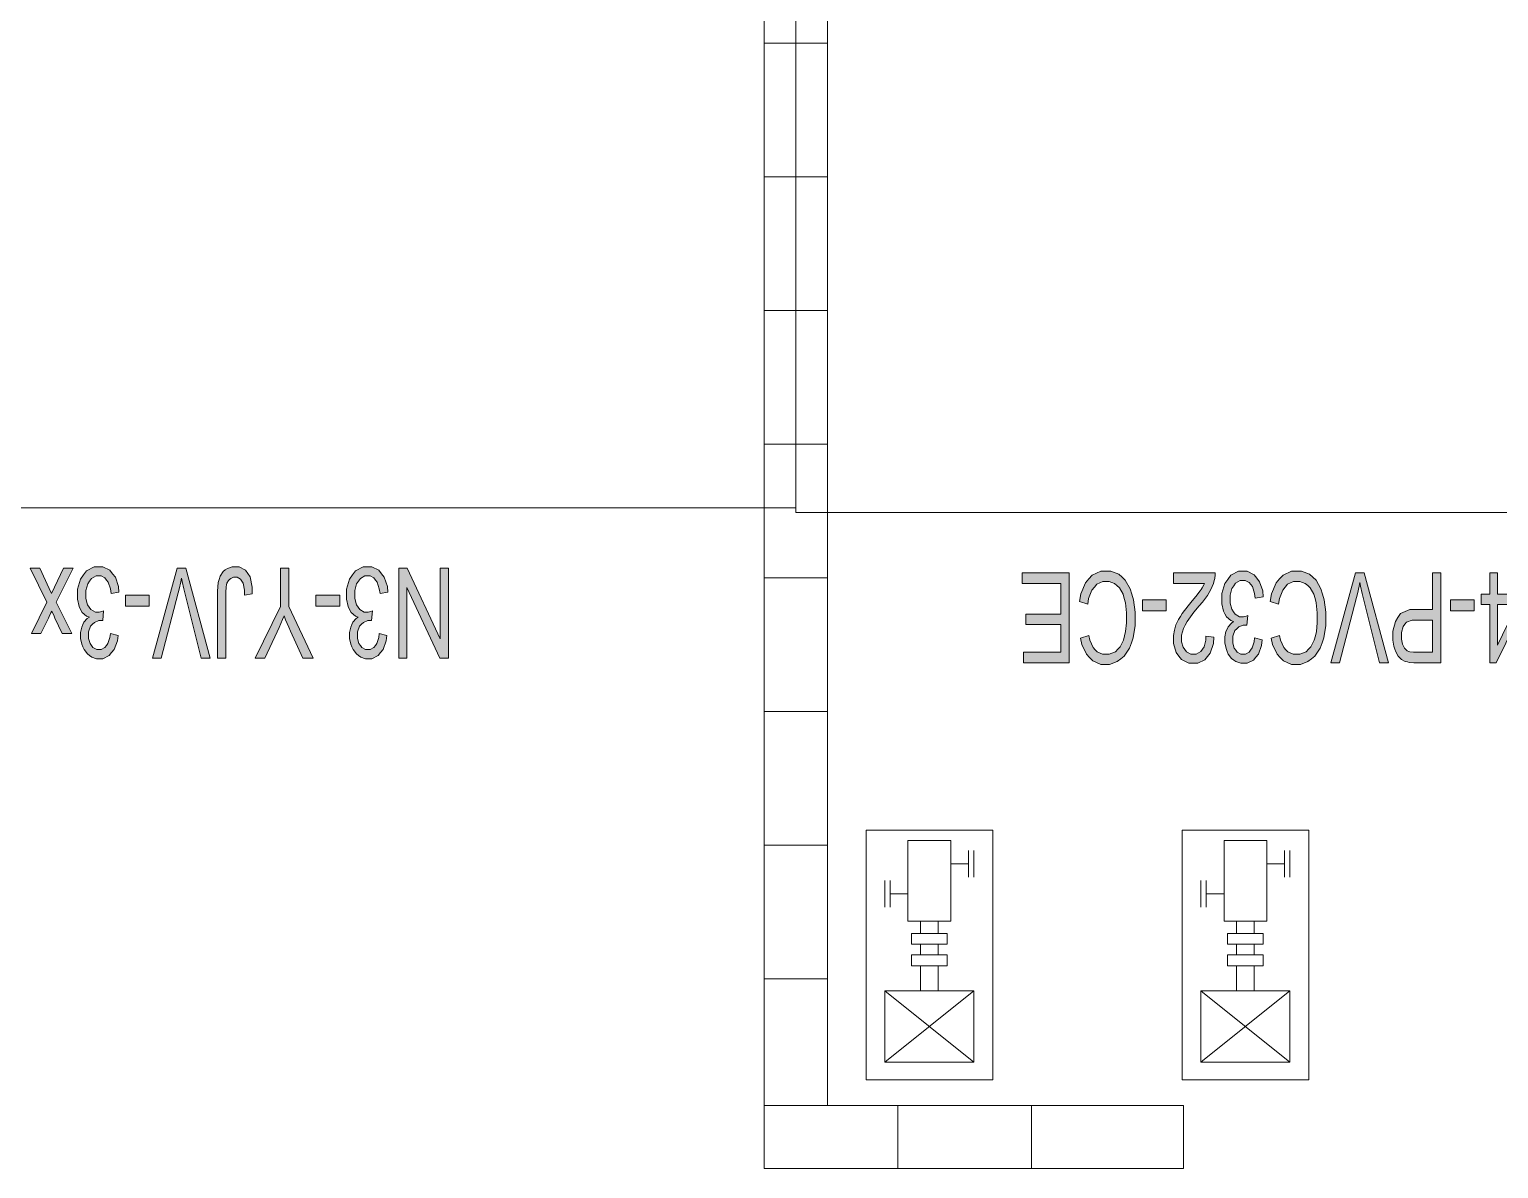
# Model space of a CAD drawing. Header units: millimetres. Extents: x 805 to 6044844, y 120 to 7887884.
# Drawn here: x 5970456 to 5979754, y 7829026 to 7836235 of the extents above; entities that cross this region are included whole.
import ezdxf

# ---------------------------------------------------------------- set-up
doc = ezdxf.new("R2010")
doc.units = ezdxf.units.MM

msp = doc.modelspace()

# ---------------------------------------------------------------- hatches: boundary and pattern name
h = msp.add_hatch(color=0)
h.dxf.hatch_style = 2
h.paths.add_polyline_path([(5970732.2, 7832824.8), (5970626.5, 7832611.2), (5970724.2, 7832411.6), (5970663.6, 7832411.6), (5970617.9, 7832508.7), (5970612, 7832522.7), (5970601.8, 7832545.2), (5970598.6, 7832554.3), (5970592.2, 7832542), (5970581.4, 7832520), (5970576.6, 7832509.8), (5970528.3, 7832411.6), (5970469.3, 7832411.6), (5970567, 7832609.6), (5970461.8, 7832824.8), (5970521.9, 7832824.8), (5970581.4, 7832697.1), (5970595.4, 7832665.4), (5970672.7, 7832824.8)])
h = msp.add_hatch(color=0)
h.dxf.hatch_style = 2
h.paths.add_polyline_path([(5971022.1, 7832674), (5970973.2, 7832664.9), (5970968.9, 7832694.4), (5970954.4, 7832737.4), (5970944.2, 7832750.2), (5970934.6, 7832763.6), (5970909.9, 7832776.5), (5970894.9, 7832776.5), (5970877.7, 7832776.5), (5970848.7, 7832759.4), (5970836.9, 7832742.2), (5970825.1, 7832725.5), (5970812.8, 7832683.1), (5970812.8, 7832657.9), (5970812.8, 7832633.8), (5970824, 7832594.1), (5970834.8, 7832578.5), (5970846, 7832562.9), (5970873.9, 7832546.8), (5970891.1, 7832546.8), (5970898.1, 7832546.8), (5970915.3, 7832551.1), (5970925.5, 7832554.9), (5970920.1, 7832493.2), (5970917.4, 7832493.7), (5970913.6, 7832494.2), (5970912, 7832494.2), (5970896.5, 7832494.2), (5970868.6, 7832482.4), (5970855.7, 7832470.6), (5970843.3, 7832459.4), (5970831, 7832423.4), (5970831, 7832399.2), (5970831, 7832379.9), (5970840.1, 7832348.3), (5970849.2, 7832335.4), (5970858.4, 7832323), (5970882, 7832310.2), (5970895.9, 7832310.2), (5970910.4, 7832310.2), (5970934, 7832323), (5970943.7, 7832335.9), (5970953.4, 7832348.8), (5970965.7, 7832387.4), (5970968.4, 7832412.7), (5971017.2, 7832400.3), (5971012.9, 7832365.4), (5970992.5, 7832310.7), (5970976.4, 7832291.4), (5970960.3, 7832272), (5970921.2, 7832252.7), (5970897.5, 7832252.7), (5970880.9, 7832252.7), (5970850.9, 7832262.9), (5970837.4, 7832272.6), (5970823.5, 7832282.8), (5970802.6, 7832310.2), (5970795, 7832327.3), (5970788.1, 7832344.5), (5970780.5, 7832381), (5970780.5, 7832400.9), (5970780.5, 7832419.1), (5970787.5, 7832452.4), (5970794.5, 7832467.9), (5970801.5, 7832483), (5970821.9, 7832507.1), (5970835.8, 7832515.7), (5970818.1, 7832521.6), (5970790.7, 7832545.8), (5970780.5, 7832564.5), (5970770.9, 7832582.8), (5970761.2, 7832628.4), (5970761.2, 7832656.3), (5970761.2, 7832693.3), (5970780, 7832756.7), (5970799.3, 7832783), (5970818.1, 7832808.7), (5970866.4, 7832834.5), (5970895.4, 7832834.5), (5970921.7, 7832834.5), (5970965.2, 7832812.5), (5970982.3, 7832789.9), (5971000.1, 7832767.4), (5971019.4, 7832709.4)])
h = msp.add_hatch(color=0)
h.dxf.hatch_style = 2
h.paths.add_polyline_path([(5971446, 7832824.8), (5971600.6, 7832254.9), (5971543.2, 7832254.9), (5971439.6, 7832669.2), (5971433.2, 7832693.9), (5971422.4, 7832740.6), (5971418.7, 7832762.6), (5971413.8, 7832739.5), (5971403.1, 7832692.8), (5971397.2, 7832669.2), (5971289.3, 7832254.9), (5971235.7, 7832254.9), (5971391.3, 7832824.8)])
h = msp.add_hatch(color=0)
h.dxf.hatch_style = 2
h.paths.add_polyline_path([(5971865.2, 7832663.8), (5971817.4, 7832654.7), (5971816.9, 7832686.9), (5971808.3, 7832731.4), (5971800.2, 7832743.3), (5971792.7, 7832755.6), (5971771.8, 7832767.4), (5971757.8, 7832767.4), (5971748.2, 7832767.4), (5971731, 7832761), (5971723.5, 7832754.5), (5971716.5, 7832748.1), (5971706.3, 7832730.4), (5971703.6, 7832719.1), (5971701, 7832707.8), (5971698.3, 7832672.4), (5971698.3, 7832647.7), (5971698.3, 7832254.9), (5971645.7, 7832254.9), (5971645.7, 7832643.4), (5971645.7, 7832679.4), (5971651.6, 7832734.7), (5971658, 7832754), (5971663.9, 7832773.8), (5971683.2, 7832803.9), (5971696.1, 7832814.1), (5971709.5, 7832824.3), (5971740.1, 7832834.5), (5971757.8, 7832834.5), (5971784.1, 7832834.5), (5971824.4, 7832813), (5971838.3, 7832791.6), (5971852.3, 7832770.1), (5971865.7, 7832706.2)])
h = msp.add_hatch(color=0)
h.dxf.hatch_style = 2
h.paths.add_polyline_path([(5972097, 7832824.8), (5972097, 7832583.3), (5972251.1, 7832254.9), (5972186.7, 7832254.9), (5972108.3, 7832427.2), (5972097, 7832451.3), (5972076.6, 7832499.1), (5972067.5, 7832523.2), (5972058.4, 7832501.2), (5972036.9, 7832450.8), (5972024, 7832422.9), (5971946.8, 7832254.9), (5971885.6, 7832254.9), (5972044.4, 7832583.3), (5972044.4, 7832824.8)])
h = msp.add_hatch(color=0)
h.dxf.hatch_style = 2
h.paths.add_polyline_path([(5972723.9, 7832674), (5972675, 7832664.9), (5972670.7, 7832694.4), (5972656.2, 7832737.4), (5972646.6, 7832750.2), (5972636.4, 7832763.6), (5972611.7, 7832776.5), (5972597.2, 7832776.5), (5972579.5, 7832776.5), (5972550.5, 7832759.4), (5972538.7, 7832742.2), (5972526.9, 7832725.5), (5972515.1, 7832683.1), (5972515.1, 7832657.9), (5972515.1, 7832633.8), (5972525.8, 7832594.1), (5972537.1, 7832578.5), (5972547.8, 7832562.9), (5972575.7, 7832546.8), (5972592.9, 7832546.8), (5972599.9, 7832546.8), (5972617.1, 7832551.1), (5972627.3, 7832554.9), (5972621.9, 7832493.2), (5972619.8, 7832493.7), (5972615.5, 7832494.2), (5972598.3, 7832494.2), (5972570.4, 7832482.4), (5972558, 7832470.6), (5972545.7, 7832459.4), (5972532.8, 7832423.4), (5972532.8, 7832399.2), (5972532.8, 7832379.9), (5972541.9, 7832348.3), (5972551.1, 7832335.4), (5972560.2, 7832323), (5972583.8, 7832310.2), (5972598.3, 7832310.2), (5972612.2, 7832310.2), (5972636.4, 7832323), (5972645.5, 7832335.9), (5972655.2, 7832348.8), (5972667.5, 7832387.4), (5972670.2, 7832412.7), (5972719, 7832400.3), (5972714.7, 7832365.4), (5972694.4, 7832310.7), (5972678.3, 7832291.4), (5972662.7, 7832272), (5972623, 7832252.7), (5972599.4, 7832252.7), (5972583.3, 7832252.7), (5972553.2, 7832262.9), (5972539.3, 7832272.6), (5972525.3, 7832282.8), (5972504.4, 7832310.2), (5972497.4, 7832327.3), (5972489.9, 7832344.5), (5972482.9, 7832381), (5972482.9, 7832400.9), (5972482.9, 7832419.1), (5972489.9, 7832452.4), (5972496.3, 7832467.9), (5972503.3, 7832483), (5972524.2, 7832507.1), (5972537.6, 7832515.7), (5972519.9, 7832521.6), (5972492.6, 7832545.8), (5972482.9, 7832564.5), (5972472.7, 7832582.8), (5972463, 7832628.4), (5972463, 7832656.3), (5972463, 7832693.3), (5972482.4, 7832756.7), (5972501.1, 7832783), (5972520.5, 7832808.7), (5972568.2, 7832834.5), (5972597.2, 7832834.5), (5972623.5, 7832834.5), (5972667, 7832812.5), (5972684.7, 7832789.9), (5972701.9, 7832767.4), (5972721.7, 7832709.4)])
h = msp.add_hatch(color=0)
h.dxf.hatch_style = 2
h.paths.add_polyline_path([(5973107.6, 7832824.8), (5973107.6, 7832254.9), (5973053.4, 7832254.9), (5972844.1, 7832702.5), (5972844.1, 7832254.9), (5972793.6, 7832254.9), (5972793.6, 7832824.8), (5972847.8, 7832824.8), (5973056.6, 7832377.8), (5973056.6, 7832824.8)])
h = msp.add_hatch(color=0)
h.dxf.hatch_style = 2
h.paths.add_polyline_path([(5977035.6, 7832796.4), (5977035.6, 7832226.4), (5976747.4, 7832226.4), (5976747.4, 7832293.5), (5976983, 7832293.5), (5976983, 7832467.9), (5976761.9, 7832467.9), (5976761.9, 7832535), (5976983, 7832535), (5976983, 7832729.3), (5976738.2, 7832729.3), (5976738.2, 7832796.4)])
h = msp.add_hatch(color=0)
h.dxf.hatch_style = 2
h.paths.add_polyline_path([(5977154.2, 7832596.7), (5977101.6, 7832615.5), (5977110.2, 7832662.2), (5977139.7, 7832733.1), (5977161.1, 7832757.2), (5977182.6, 7832781.4), (5977235.7, 7832806), (5977266.9, 7832806), (5977299.1, 7832806), (5977351.1, 7832787.3), (5977371.5, 7832768.5), (5977391.4, 7832749.7), (5977422.5, 7832695.5), (5977432.7, 7832660.1), (5977443.4, 7832624.1), (5977454.2, 7832547.9), (5977454.2, 7832507.1), (5977454.2, 7832462.6), (5977441.8, 7832384.8), (5977430, 7832352), (5977418.2, 7832318.7), (5977384.4, 7832268.3), (5977362.4, 7832251.1), (5977340.4, 7832233.9), (5977292.1, 7832216.8), (5977265.8, 7832216.8), (5977235.7, 7832216.8), (5977185.8, 7832238.2), (5977165.4, 7832260.2), (5977145, 7832281.7), (5977116.6, 7832342.9), (5977108.5, 7832382.6), (5977160.1, 7832400.3), (5977167, 7832369.2), (5977187.4, 7832323.6), (5977200.3, 7832309.6), (5977213.7, 7832295.1), (5977247, 7832281.2), (5977266.9, 7832281.2), (5977289.9, 7832281.2), (5977328.6, 7832296.7), (5977343.6, 7832312.8), (5977359.2, 7832328.4), (5977380.6, 7832370.8), (5977387.1, 7832397.1), (5977393.5, 7832423.9), (5977399.4, 7832478.7), (5977399.4, 7832506.6), (5977399.4, 7832543.1), (5977392.4, 7832606.4), (5977384.9, 7832633.8), (5977377.4, 7832660.6), (5977354.3, 7832701.4), (5977338.8, 7832714.8), (5977323.2, 7832728.2), (5977289.4, 7832741.6), (5977271.2, 7832741.6), (5977248.6, 7832741.6), (5977211.1, 7832723.4), (5977196, 7832705.2), (5977180.5, 7832686.9), (5977159.5, 7832632.7)])
h = msp.add_hatch(color=0)
h.dxf.hatch_style = 2
h.paths.add_polyline_path([(5977696.7, 7832729.3), (5977696.7, 7832796.4), (5977960.3, 7832796.4), (5977960.3, 7832783.5), (5977957.6, 7832759.4), (5977954.4, 7832747.5), (5977949.5, 7832728.2), (5977933.4, 7832690.7), (5977922.2, 7832671.9), (5977911.4, 7832653.1), (5977879.2, 7832610.2), (5977858.3, 7832586), (5977826.1, 7832547.4), (5977782.1, 7832487.3), (5977770.8, 7832464.7), (5977759, 7832442.7), (5977747.7, 7832400.9), (5977747.7, 7832381), (5977747.7, 7832360.1), (5977757.9, 7832325.2), (5977768.1, 7832310.7), (5977778.9, 7832296.2), (5977805.7, 7832282.2), (5977822.9, 7832282.2), (5977840.6, 7832282.2), (5977868.5, 7832297.3), (5977879.2, 7832312.3), (5977890, 7832327.3), (5977900.7, 7832369.2), (5977900.7, 7832396), (5977951.1, 7832389), (5977948.5, 7832348.8), (5977929.1, 7832287.1), (5977912, 7832266.1), (5977895.3, 7832245.2), (5977850.2, 7832224.3), (5977821.8, 7832224.3), (5977792.8, 7832224.3), (5977747.7, 7832246.8), (5977730.6, 7832269.4), (5977713.9, 7832292.4), (5977697.3, 7832348.8), (5977697.3, 7832382.1), (5977697.3, 7832399.2), (5977702.1, 7832433.1), (5977706.9, 7832449.7), (5977711.8, 7832466.3), (5977728.4, 7832500.7), (5977739.7, 7832519.5), (5977751, 7832537.7), (5977788.5, 7832587.6), (5977814.8, 7832619.3), (5977836.8, 7832646.1), (5977865.3, 7832681.5), (5977871.7, 7832691.2), (5977877.6, 7832700.3), (5977888.3, 7832719.6), (5977892.1, 7832729.3)])
h = msp.add_hatch(color=0)
h.dxf.hatch_style = 2
h.paths.add_polyline_path([(5978262.9, 7832645), (5978214.1, 7832635.9), (5978209.8, 7832666), (5978195.3, 7832708.4), (5978185.7, 7832721.8), (5978175.5, 7832734.7), (5978150.8, 7832748.1), (5978135.8, 7832748.1), (5978118.6, 7832748.1), (5978089.6, 7832730.9), (5978077.8, 7832713.7), (5978066, 7832696.6), (5978054.2, 7832654.2), (5978054.2, 7832628.9), (5978054.2, 7832604.8), (5978064.9, 7832565.1), (5978076.2, 7832549.5), (5978086.9, 7832533.9), (5978114.8, 7832518.4), (5978132, 7832518.4), (5978139, 7832518.4), (5978156.1, 7832522.1), (5978166.3, 7832525.9), (5978161, 7832464.7), (5978158.3, 7832464.7), (5978154.5, 7832465.3), (5978152.9, 7832465.3), (5978137.4, 7832465.3), (5978109.5, 7832454), (5978097.1, 7832442.2), (5978084.2, 7832430.4), (5978071.9, 7832394.4), (5978071.9, 7832370.3), (5978071.9, 7832351.5), (5978081, 7832319.3), (5978090.1, 7832306.9), (5978099.3, 7832294.1), (5978122.9, 7832281.7), (5978137.4, 7832281.7), (5978151.3, 7832281.7), (5978174.9, 7832294.6), (5978184.6, 7832307.5), (5978194.2, 7832320.4), (5978206.6, 7832358.5), (5978209.3, 7832384.2), (5978258.1, 7832371.9), (5978253.8, 7832336.5), (5978233.4, 7832282.2), (5978217.3, 7832262.9), (5978201.8, 7832243.6), (5978162, 7832224.3), (5978138.4, 7832224.3), (5978121.8, 7832224.3), (5978091.7, 7832233.9), (5978078.3, 7832244.1), (5978064.4, 7832253.8), (5978043.4, 7832281.2), (5978036.5, 7832298.3), (5978029, 7832316.1), (5978021.4, 7832352.6), (5978021.4, 7832371.9), (5978021.4, 7832390.1), (5978028.4, 7832423.9), (5978035.4, 7832439), (5978042.4, 7832454), (5978062.8, 7832478.1), (5978076.7, 7832487.3), (5978059, 7832493.2), (5978031.6, 7832517.3), (5978021.4, 7832535.6), (5978011.8, 7832553.8), (5978002.1, 7832600), (5978002.1, 7832627.3), (5978002.1, 7832664.9), (5978020.9, 7832728.2), (5978040.2, 7832754), (5978059, 7832780.3), (5978107.3, 7832806), (5978136.3, 7832806), (5978162.6, 7832806), (5978206.1, 7832783.5), (5978223.2, 7832761.5), (5978240.9, 7832739), (5978260.8, 7832681)])
h = msp.add_hatch(color=0)
h.dxf.hatch_style = 2
h.paths.add_polyline_path([(5978361.2, 7832596.7), (5978308.6, 7832615.5), (5978316.6, 7832662.2), (5978346.7, 7832733.1), (5978368.1, 7832757.2), (5978389.6, 7832781.4), (5978442.2, 7832806), (5978473.3, 7832806), (5978505.5, 7832806), (5978558.1, 7832787.3), (5978578.5, 7832768.5), (5978598.4, 7832749.7), (5978629, 7832695.5), (5978639.7, 7832660.1), (5978650.4, 7832624.1), (5978660.6, 7832547.9), (5978660.6, 7832507.1), (5978660.6, 7832462.6), (5978648.8, 7832384.8), (5978637, 7832352), (5978625.2, 7832318.7), (5978591.4, 7832268.3), (5978569.4, 7832251.1), (5978547.4, 7832233.9), (5978499.1, 7832216.8), (5978472.8, 7832216.8), (5978442.7, 7832216.8), (5978392.3, 7832238.2), (5978371.9, 7832260.2), (5978351.5, 7832281.7), (5978323.1, 7832342.9), (5978315.5, 7832382.6), (5978367.1, 7832400.3), (5978374, 7832369.2), (5978394.4, 7832323.6), (5978407.3, 7832309.6), (5978420.7, 7832295.1), (5978454, 7832281.2), (5978473.9, 7832281.2), (5978496.9, 7832281.2), (5978535, 7832296.7), (5978550.6, 7832312.8), (5978566.2, 7832328.4), (5978587.6, 7832370.8), (5978594.1, 7832397.1), (5978600.5, 7832423.9), (5978606.4, 7832478.7), (5978606.4, 7832506.6), (5978606.4, 7832543.1), (5978598.9, 7832606.4), (5978591.9, 7832633.8), (5978584.4, 7832660.6), (5978561.3, 7832701.4), (5978545.8, 7832714.8), (5978530.2, 7832728.2), (5978495.9, 7832741.6), (5978477.6, 7832741.6), (5978455.6, 7832741.6), (5978418, 7832723.4), (5978403, 7832705.2), (5978387.5, 7832686.9), (5978366.5, 7832632.7)])
h = msp.add_hatch(color=0)
h.dxf.hatch_style = 2
h.paths.add_polyline_path([(5978903.2, 7832796.4), (5979057.8, 7832226.4), (5979000.9, 7832226.4), (5978896.8, 7832640.7), (5978890.9, 7832665.4), (5978880.1, 7832712.1), (5978875.8, 7832734.1), (5978871.5, 7832710.5), (5978860.8, 7832663.8), (5978854.4, 7832640.7), (5978747, 7832226.4), (5978692.8, 7832226.4), (5978848.5, 7832796.4)])
h = msp.add_hatch(color=0)
h.paths.add_polyline_path([(5979388.4, 7832796.4), (5979388.4, 7832226.4), (5979238.1, 7832226.4), (5979218.2, 7832226.4), (5979188.2, 7832229.1), (5979177.4, 7832231.8), (5979163, 7832235.6), (5979138.3, 7832248.4), (5979128.6, 7832258.6), (5979118.4, 7832268.3), (5979102.8, 7832295.7), (5979096.4, 7832313.4), (5979090.5, 7832331.1), (5979084.6, 7832369.7), (5979084.6, 7832391.2), (5979084.6, 7832427.2), (5979100.7, 7832488.9), (5979116.8, 7832514.1), (5979132.9, 7832539.3), (5979191.4, 7832564.5), (5979233.8, 7832564.5), (5979335.8, 7832564.5), (5979335.8, 7832796.4)])
h.paths.add_polyline_path([(5979335.8, 7832496.9), (5979232.7, 7832496.9), (5979207.5, 7832496.9), (5979171, 7832483.5), (5979160.3, 7832470.1), (5979149.5, 7832456.1), (5979138.8, 7832418), (5979138.8, 7832393.3), (5979138.8, 7832375.6), (5979145.2, 7832345), (5979151.2, 7832332.2), (5979157.6, 7832319.3), (5979174.2, 7832302.6), (5979185, 7832298.9), (5979191.4, 7832296.2), (5979216.1, 7832293.5), (5979233.8, 7832293.5), (5979335.8, 7832293.5)])
h = msp.add_hatch(color=0)
h.paths.add_polyline_path([(5979746.9, 7832796.4), (5979746.9, 7832660.1), (5979919.7, 7832660.1), (5979919.7, 7832596.2), (5979737.7, 7832227), (5979697.5, 7832227), (5979697.5, 7832596.2), (5979643.8, 7832596.2), (5979643.8, 7832660.1), (5979697.5, 7832660.1), (5979697.5, 7832796.4)])
h.paths.add_polyline_path([(5979746.9, 7832596.2), (5979746.9, 7832339.1), (5979871.4, 7832596.2)])
h = msp.add_hatch(color=0)
h.dxf.hatch_style = 2
h.paths.add_polyline_path([(5971213.7, 7832654.2), (5971213.7, 7832583.9), (5971063.4, 7832583.9), (5971063.4, 7832654.2)])
h = msp.add_hatch(color=0)
h.dxf.hatch_style = 2
h.paths.add_polyline_path([(5972420.6, 7832654.2), (5972420.6, 7832583.9), (5972269.8, 7832583.9), (5972269.8, 7832654.2)])
h = msp.add_hatch(color=0)
h.dxf.hatch_style = 2
h.paths.add_polyline_path([(5977650.1, 7832625.2), (5977650.1, 7832555.4), (5977499.2, 7832555.4), (5977499.2, 7832625.2)])
h = msp.add_hatch(color=0)
h.dxf.hatch_style = 2
h.paths.add_polyline_path([(5979599.8, 7832625.2), (5979599.8, 7832555.4), (5979449, 7832555.4), (5979449, 7832625.2)])

# ---------------------------------------------------------------- linework, layer by layer
at = {"color": 0, "lineweight": 0}
for points in [[(5975506.6, 7829425.5), (5975506.6, 7853469.3)], [(5975106.7, 7829025.7), (5975106.7, 7853069.5)], [(5975306.4, 7833178), (5975306.4, 7853019.6)], [(5975106.7, 7836148.5), (5975506.6, 7836148.5)], [(5975106.7, 7835302.7), (5975506.6, 7835302.7)], [(5975106.7, 7834456.9), (5975506.6, 7834456.9)], [(5975106.7, 7833610.5), (5975506.6, 7833610.5)], [(5975306.4, 7833206.9), (5945193.2, 7833206.9)], [(5985499.5, 7833178), (5975306.4, 7833178)], [(5975106.7, 7832764.7), (5975506.6, 7832764.7)], [(5975106.7, 7831918.4), (5975506.6, 7831918.4)], [(5975750.7, 7829587.6), (5975750.7, 7831167.6)], [(5976552.5, 7831167.6), (5975750.7, 7831167.6)], [(5976015.9, 7831101), (5976286.9, 7831101)], [(5976015.9, 7830592.2), (5976015.9, 7831101)], [(5976286.9, 7830592.2), (5976286.9, 7831101)], [(5976552.5, 7829587.6), (5976552.5, 7831167.6)], [(5977750.4, 7829587.6), (5977750.4, 7831167.6)], [(5978552.2, 7831167.6), (5977750.4, 7831167.6)], [(5978016.1, 7831101), (5978287.1, 7831101)], [(5978016.1, 7830592.2), (5978016.1, 7831101)], [(5978287.1, 7830592.2), (5978287.1, 7831101)], [(5978552.2, 7829587.6), (5978552.2, 7831167.6)], [(5975106.7, 7831072.6), (5975506.6, 7831072.6)], [(5976400.1, 7831038.8), (5976400.1, 7830869.2)], [(5976433.9, 7831038.8), (5976433.9, 7830869.2)], [(5978399.8, 7831038.8), (5978399.8, 7830869.2)], [(5978433.6, 7831038.8), (5978433.6, 7830869.2)], [(5976400.1, 7830954), (5976286.9, 7830954)], [(5978399.8, 7830954), (5978287.1, 7830954)], [(5975869.4, 7830848.8), (5975869.4, 7830679.2)], [(5975903.2, 7830848.8), (5975903.2, 7830679.2)], [(5977869, 7830848.8), (5977869, 7830679.2)], [(5977902.8, 7830848.8), (5977902.8, 7830679.2)], [(5975903.2, 7830764), (5976015.9, 7830764)], [(5977902.8, 7830764), (5978016.1, 7830764)], [(5976015.9, 7830592.2), (5976286.9, 7830592.2)], [(5976095.3, 7830513.3), (5976095.3, 7830592.2)], [(5976208, 7830513.3), (5976208, 7830592.2)], [(5978016.1, 7830592.2), (5978287.1, 7830592.2)], [(5978095, 7830513.3), (5978095, 7830592.2)], [(5978207.7, 7830513.3), (5978207.7, 7830592.2)], [(5976038.4, 7830445.2), (5976038.4, 7830513.3)], [(5976038.4, 7830513.3), (5976264.3, 7830513.3)], [(5976038.4, 7830445.2), (5976264.3, 7830445.2)], [(5976095.3, 7830377.6), (5976095.3, 7830445.2)], [(5976208, 7830377.6), (5976208, 7830445.2)], [(5976264.3, 7830445.2), (5976264.3, 7830513.3)], [(5978038.6, 7830445.2), (5978038.6, 7830513.3)], [(5978038.6, 7830513.3), (5978264, 7830513.3)], [(5978038.6, 7830445.2), (5978264, 7830445.2)], [(5978095, 7830377.6), (5978095, 7830445.2)], [(5978207.7, 7830377.6), (5978207.7, 7830445.2)], [(5978264, 7830445.2), (5978264, 7830513.3)], [(5976038.4, 7830377.6), (5976038.4, 7830309.9)], [(5976038.4, 7830377.6), (5976264.3, 7830377.6)], [(5976264.3, 7830377.6), (5976264.3, 7830309.9)], [(5978038.6, 7830377.6), (5978038.6, 7830309.9)], [(5978038.6, 7830377.6), (5978264, 7830377.6)], [(5978264, 7830377.6), (5978264, 7830309.9)], [(5976038.4, 7830309.9), (5976264.3, 7830309.9)], [(5976095.3, 7830151.6), (5976095.3, 7830309.9)], [(5976208, 7830151.6), (5976208, 7830309.9)], [(5978038.6, 7830309.9), (5978264, 7830309.9)], [(5978095, 7830151.6), (5978095, 7830309.9)], [(5978207.7, 7830151.6), (5978207.7, 7830309.9)], [(5975106.7, 7830226.8), (5975506.6, 7830226.8)], [(5975869.4, 7829699.7), (5975869.4, 7830151.6)], [(5975869.4, 7830151.6), (5976433.9, 7830151.6)], [(5975869.4, 7830151.6), (5976433.9, 7829699.7)], [(5976433.9, 7830151.6), (5975869.4, 7829699.7)], [(5976433.9, 7829699.7), (5976433.9, 7830151.6)], [(5977869, 7829699.7), (5977869, 7830151.6)], [(5977869, 7830151.6), (5978433.6, 7830151.6)], [(5977869, 7830151.6), (5978433.6, 7829699.7)], [(5978433.6, 7830151.6), (5977869, 7829699.7)], [(5978433.6, 7829699.7), (5978433.6, 7830151.6)], [(5975869.4, 7829699.7), (5976433.9, 7829699.7)], [(5977869, 7829699.7), (5978433.6, 7829699.7)], [(5976552.5, 7829587.6), (5975750.7, 7829587.6)], [(5978552.2, 7829587.6), (5977750.4, 7829587.6)], [(5975106.7, 7829425.5), (5975506.6, 7829425.5)], [(5977760.6, 7829425.5), (5975506.6, 7829425.5)], [(5975952.5, 7829025.7), (5975952.5, 7829425.5)], [(5976798.3, 7829025.7), (5976798.3, 7829425.5)], [(5977760.6, 7829025.7), (5977760.6, 7829425.5)], [(5977760.6, 7829025.7), (5975106.7, 7829025.7)]]:
    msp.add_lwpolyline(points, dxfattribs=at)
for points in [[(5970732.2, 7832824.8), (5970626.5, 7832611.2), (5970724.2, 7832411.6), (5970663.6, 7832411.6), (5970617.9, 7832508.7), (5970612, 7832522.7), (5970601.8, 7832545.2), (5970598.6, 7832554.3), (5970592.2, 7832542), (5970581.4, 7832520), (5970576.6, 7832509.8), (5970528.3, 7832411.6), (5970469.3, 7832411.6), (5970567, 7832609.6), (5970461.8, 7832824.8), (5970521.9, 7832824.8), (5970581.4, 7832697.1), (5970595.4, 7832665.4), (5970672.7, 7832824.8)], [(5971022.1, 7832674), (5970973.2, 7832664.9), (5970968.9, 7832694.4), (5970954.4, 7832737.4), (5970944.2, 7832750.2), (5970934.6, 7832763.6), (5970909.9, 7832776.5), (5970894.9, 7832776.5), (5970877.7, 7832776.5), (5970848.7, 7832759.4), (5970836.9, 7832742.2), (5970825.1, 7832725.5), (5970812.8, 7832683.1), (5970812.8, 7832657.9), (5970812.8, 7832633.8), (5970824, 7832594.1), (5970834.8, 7832578.5), (5970846, 7832562.9), (5970873.9, 7832546.8), (5970891.1, 7832546.8), (5970898.1, 7832546.8), (5970915.3, 7832551.1), (5970925.5, 7832554.9), (5970920.1, 7832493.2), (5970917.4, 7832493.7), (5970913.6, 7832494.2), (5970912, 7832494.2), (5970896.5, 7832494.2), (5970868.6, 7832482.4), (5970855.7, 7832470.6), (5970843.3, 7832459.4), (5970831, 7832423.4), (5970831, 7832399.2), (5970831, 7832379.9), (5970840.1, 7832348.3), (5970849.2, 7832335.4), (5970858.4, 7832323), (5970882, 7832310.2), (5970895.9, 7832310.2), (5970910.4, 7832310.2), (5970934, 7832323), (5970943.7, 7832335.9), (5970953.4, 7832348.8), (5970965.7, 7832387.4), (5970968.4, 7832412.7), (5971017.2, 7832400.3), (5971012.9, 7832365.4), (5970992.5, 7832310.7), (5970976.4, 7832291.4), (5970960.3, 7832272), (5970921.2, 7832252.7), (5970897.5, 7832252.7), (5970880.9, 7832252.7), (5970850.9, 7832262.9), (5970837.4, 7832272.6), (5970823.5, 7832282.8), (5970802.6, 7832310.2), (5970795, 7832327.3), (5970788.1, 7832344.5), (5970780.5, 7832381), (5970780.5, 7832400.9), (5970780.5, 7832419.1), (5970787.5, 7832452.4), (5970794.5, 7832467.9), (5970801.5, 7832483), (5970821.9, 7832507.1), (5970835.8, 7832515.7), (5970818.1, 7832521.6), (5970790.7, 7832545.8), (5970780.5, 7832564.5), (5970770.9, 7832582.8), (5970761.2, 7832628.4), (5970761.2, 7832656.3), (5970761.2, 7832693.3), (5970780, 7832756.7), (5970799.3, 7832783), (5970818.1, 7832808.7), (5970866.4, 7832834.5), (5970895.4, 7832834.5), (5970921.7, 7832834.5), (5970965.2, 7832812.5), (5970982.3, 7832789.9), (5971000.1, 7832767.4), (5971019.4, 7832709.4)], [(5971446, 7832824.8), (5971600.6, 7832254.9), (5971543.2, 7832254.9), (5971439.6, 7832669.2), (5971433.2, 7832693.9), (5971422.4, 7832740.6), (5971418.7, 7832762.6), (5971413.8, 7832739.5), (5971403.1, 7832692.8), (5971397.2, 7832669.2), (5971289.3, 7832254.9), (5971235.7, 7832254.9), (5971391.3, 7832824.8)], [(5971865.2, 7832663.8), (5971817.4, 7832654.7), (5971816.9, 7832686.9), (5971808.3, 7832731.4), (5971800.2, 7832743.3), (5971792.7, 7832755.6), (5971771.8, 7832767.4), (5971757.8, 7832767.4), (5971748.2, 7832767.4), (5971731, 7832761), (5971723.5, 7832754.5), (5971716.5, 7832748.1), (5971706.3, 7832730.4), (5971703.6, 7832719.1), (5971701, 7832707.8), (5971698.3, 7832672.4), (5971698.3, 7832647.7), (5971698.3, 7832254.9), (5971645.7, 7832254.9), (5971645.7, 7832643.4), (5971645.7, 7832679.4), (5971651.6, 7832734.7), (5971658, 7832754), (5971663.9, 7832773.8), (5971683.2, 7832803.9), (5971696.1, 7832814.1), (5971709.5, 7832824.3), (5971740.1, 7832834.5), (5971757.8, 7832834.5), (5971784.1, 7832834.5), (5971824.4, 7832813), (5971838.3, 7832791.6), (5971852.3, 7832770.1), (5971865.7, 7832706.2)], [(5972097, 7832824.8), (5972097, 7832583.3), (5972251.1, 7832254.9), (5972186.7, 7832254.9), (5972108.3, 7832427.2), (5972097, 7832451.3), (5972076.6, 7832499.1), (5972067.5, 7832523.2), (5972058.4, 7832501.2), (5972036.9, 7832450.8), (5972024, 7832422.9), (5971946.8, 7832254.9), (5971885.6, 7832254.9), (5972044.4, 7832583.3), (5972044.4, 7832824.8)], [(5972723.9, 7832674), (5972675, 7832664.9), (5972670.7, 7832694.4), (5972656.2, 7832737.4), (5972646.6, 7832750.2), (5972636.4, 7832763.6), (5972611.7, 7832776.5), (5972597.2, 7832776.5), (5972579.5, 7832776.5), (5972550.5, 7832759.4), (5972538.7, 7832742.2), (5972526.9, 7832725.5), (5972515.1, 7832683.1), (5972515.1, 7832657.9), (5972515.1, 7832633.8), (5972525.8, 7832594.1), (5972537.1, 7832578.5), (5972547.8, 7832562.9), (5972575.7, 7832546.8), (5972592.9, 7832546.8), (5972599.9, 7832546.8), (5972617.1, 7832551.1), (5972627.3, 7832554.9), (5972621.9, 7832493.2), (5972619.8, 7832493.7), (5972615.5, 7832494.2), (5972598.3, 7832494.2), (5972570.4, 7832482.4), (5972558, 7832470.6), (5972545.7, 7832459.4), (5972532.8, 7832423.4), (5972532.8, 7832399.2), (5972532.8, 7832379.9), (5972541.9, 7832348.3), (5972551.1, 7832335.4), (5972560.2, 7832323), (5972583.8, 7832310.2), (5972598.3, 7832310.2), (5972612.2, 7832310.2), (5972636.4, 7832323), (5972645.5, 7832335.9), (5972655.2, 7832348.8), (5972667.5, 7832387.4), (5972670.2, 7832412.7), (5972719, 7832400.3), (5972714.7, 7832365.4), (5972694.4, 7832310.7), (5972678.3, 7832291.4), (5972662.7, 7832272), (5972623, 7832252.7), (5972599.4, 7832252.7), (5972583.3, 7832252.7), (5972553.2, 7832262.9), (5972539.3, 7832272.6), (5972525.3, 7832282.8), (5972504.4, 7832310.2), (5972497.4, 7832327.3), (5972489.9, 7832344.5), (5972482.9, 7832381), (5972482.9, 7832400.9), (5972482.9, 7832419.1), (5972489.9, 7832452.4), (5972496.3, 7832467.9), (5972503.3, 7832483), (5972524.2, 7832507.1), (5972537.6, 7832515.7), (5972519.9, 7832521.6), (5972492.6, 7832545.8), (5972482.9, 7832564.5), (5972472.7, 7832582.8), (5972463, 7832628.4), (5972463, 7832656.3), (5972463, 7832693.3), (5972482.4, 7832756.7), (5972501.1, 7832783), (5972520.5, 7832808.7), (5972568.2, 7832834.5), (5972597.2, 7832834.5), (5972623.5, 7832834.5), (5972667, 7832812.5), (5972684.7, 7832789.9), (5972701.9, 7832767.4), (5972721.7, 7832709.4)], [(5973107.6, 7832824.8), (5973107.6, 7832254.9), (5973053.4, 7832254.9), (5972844.1, 7832702.5), (5972844.1, 7832254.9), (5972793.6, 7832254.9), (5972793.6, 7832824.8), (5972847.8, 7832824.8), (5973056.6, 7832377.8), (5973056.6, 7832824.8)], [(5977035.6, 7832796.4), (5977035.6, 7832226.4), (5976747.4, 7832226.4), (5976747.4, 7832293.5), (5976983, 7832293.5), (5976983, 7832467.9), (5976761.9, 7832467.9), (5976761.9, 7832535), (5976983, 7832535), (5976983, 7832729.3), (5976738.2, 7832729.3), (5976738.2, 7832796.4)], [(5977154.2, 7832596.7), (5977101.6, 7832615.5), (5977110.2, 7832662.2), (5977139.7, 7832733.1), (5977161.1, 7832757.2), (5977182.6, 7832781.4), (5977235.7, 7832806), (5977266.9, 7832806), (5977299.1, 7832806), (5977351.1, 7832787.3), (5977371.5, 7832768.5), (5977391.4, 7832749.7), (5977422.5, 7832695.5), (5977432.7, 7832660.1), (5977443.4, 7832624.1), (5977454.2, 7832547.9), (5977454.2, 7832507.1), (5977454.2, 7832462.6), (5977441.8, 7832384.8), (5977430, 7832352), (5977418.2, 7832318.7), (5977384.4, 7832268.3), (5977362.4, 7832251.1), (5977340.4, 7832233.9), (5977292.1, 7832216.8), (5977265.8, 7832216.8), (5977235.7, 7832216.8), (5977185.8, 7832238.2), (5977165.4, 7832260.2), (5977145, 7832281.7), (5977116.6, 7832342.9), (5977108.5, 7832382.6), (5977160.1, 7832400.3), (5977167, 7832369.2), (5977187.4, 7832323.6), (5977200.3, 7832309.6), (5977213.7, 7832295.1), (5977247, 7832281.2), (5977266.9, 7832281.2), (5977289.9, 7832281.2), (5977328.6, 7832296.7), (5977343.6, 7832312.8), (5977359.2, 7832328.4), (5977380.6, 7832370.8), (5977387.1, 7832397.1), (5977393.5, 7832423.9), (5977399.4, 7832478.7), (5977399.4, 7832506.6), (5977399.4, 7832543.1), (5977392.4, 7832606.4), (5977384.9, 7832633.8), (5977377.4, 7832660.6), (5977354.3, 7832701.4), (5977338.8, 7832714.8), (5977323.2, 7832728.2), (5977289.4, 7832741.6), (5977271.2, 7832741.6), (5977248.6, 7832741.6), (5977211.1, 7832723.4), (5977196, 7832705.2), (5977180.5, 7832686.9), (5977159.5, 7832632.7)], [(5977696.7, 7832729.3), (5977696.7, 7832796.4), (5977960.3, 7832796.4), (5977960.3, 7832783.5), (5977957.6, 7832759.4), (5977954.4, 7832747.5), (5977949.5, 7832728.2), (5977933.4, 7832690.7), (5977922.2, 7832671.9), (5977911.4, 7832653.1), (5977879.2, 7832610.2), (5977858.3, 7832586), (5977826.1, 7832547.4), (5977782.1, 7832487.3), (5977770.8, 7832464.7), (5977759, 7832442.7), (5977747.7, 7832400.9), (5977747.7, 7832381), (5977747.7, 7832360.1), (5977757.9, 7832325.2), (5977768.1, 7832310.7), (5977778.9, 7832296.2), (5977805.7, 7832282.2), (5977822.9, 7832282.2), (5977840.6, 7832282.2), (5977868.5, 7832297.3), (5977879.2, 7832312.3), (5977890, 7832327.3), (5977900.7, 7832369.2), (5977900.7, 7832396), (5977951.1, 7832389), (5977948.5, 7832348.8), (5977929.1, 7832287.1), (5977912, 7832266.1), (5977895.3, 7832245.2), (5977850.2, 7832224.3), (5977821.8, 7832224.3), (5977792.8, 7832224.3), (5977747.7, 7832246.8), (5977730.6, 7832269.4), (5977713.9, 7832292.4), (5977697.3, 7832348.8), (5977697.3, 7832382.1), (5977697.3, 7832399.2), (5977702.1, 7832433.1), (5977706.9, 7832449.7), (5977711.8, 7832466.3), (5977728.4, 7832500.7), (5977739.7, 7832519.5), (5977751, 7832537.7), (5977788.5, 7832587.6), (5977814.8, 7832619.3), (5977836.8, 7832646.1), (5977865.3, 7832681.5), (5977871.7, 7832691.2), (5977877.6, 7832700.3), (5977888.3, 7832719.6), (5977892.1, 7832729.3)], [(5978262.9, 7832645), (5978214.1, 7832635.9), (5978209.8, 7832666), (5978195.3, 7832708.4), (5978185.7, 7832721.8), (5978175.5, 7832734.7), (5978150.8, 7832748.1), (5978135.8, 7832748.1), (5978118.6, 7832748.1), (5978089.6, 7832730.9), (5978077.8, 7832713.7), (5978066, 7832696.6), (5978054.2, 7832654.2), (5978054.2, 7832628.9), (5978054.2, 7832604.8), (5978064.9, 7832565.1), (5978076.2, 7832549.5), (5978086.9, 7832533.9), (5978114.8, 7832518.4), (5978132, 7832518.4), (5978139, 7832518.4), (5978156.1, 7832522.1), (5978166.3, 7832525.9), (5978161, 7832464.7), (5978158.3, 7832464.7), (5978154.5, 7832465.3), (5978152.9, 7832465.3), (5978137.4, 7832465.3), (5978109.5, 7832454), (5978097.1, 7832442.2), (5978084.2, 7832430.4), (5978071.9, 7832394.4), (5978071.9, 7832370.3), (5978071.9, 7832351.5), (5978081, 7832319.3), (5978090.1, 7832306.9), (5978099.3, 7832294.1), (5978122.9, 7832281.7), (5978137.4, 7832281.7), (5978151.3, 7832281.7), (5978174.9, 7832294.6), (5978184.6, 7832307.5), (5978194.2, 7832320.4), (5978206.6, 7832358.5), (5978209.3, 7832384.2), (5978258.1, 7832371.9), (5978253.8, 7832336.5), (5978233.4, 7832282.2), (5978217.3, 7832262.9), (5978201.8, 7832243.6), (5978162, 7832224.3), (5978138.4, 7832224.3), (5978121.8, 7832224.3), (5978091.7, 7832233.9), (5978078.3, 7832244.1), (5978064.4, 7832253.8), (5978043.4, 7832281.2), (5978036.5, 7832298.3), (5978029, 7832316.1), (5978021.4, 7832352.6), (5978021.4, 7832371.9), (5978021.4, 7832390.1), (5978028.4, 7832423.9), (5978035.4, 7832439), (5978042.4, 7832454), (5978062.8, 7832478.1), (5978076.7, 7832487.3), (5978059, 7832493.2), (5978031.6, 7832517.3), (5978021.4, 7832535.6), (5978011.8, 7832553.8), (5978002.1, 7832600), (5978002.1, 7832627.3), (5978002.1, 7832664.9), (5978020.9, 7832728.2), (5978040.2, 7832754), (5978059, 7832780.3), (5978107.3, 7832806), (5978136.3, 7832806), (5978162.6, 7832806), (5978206.1, 7832783.5), (5978223.2, 7832761.5), (5978240.9, 7832739), (5978260.8, 7832681)], [(5978361.2, 7832596.7), (5978308.6, 7832615.5), (5978316.6, 7832662.2), (5978346.7, 7832733.1), (5978368.1, 7832757.2), (5978389.6, 7832781.4), (5978442.2, 7832806), (5978473.3, 7832806), (5978505.5, 7832806), (5978558.1, 7832787.3), (5978578.5, 7832768.5), (5978598.4, 7832749.7), (5978629, 7832695.5), (5978639.7, 7832660.1), (5978650.4, 7832624.1), (5978660.6, 7832547.9), (5978660.6, 7832507.1), (5978660.6, 7832462.6), (5978648.8, 7832384.8), (5978637, 7832352), (5978625.2, 7832318.7), (5978591.4, 7832268.3), (5978569.4, 7832251.1), (5978547.4, 7832233.9), (5978499.1, 7832216.8), (5978472.8, 7832216.8), (5978442.7, 7832216.8), (5978392.3, 7832238.2), (5978371.9, 7832260.2), (5978351.5, 7832281.7), (5978323.1, 7832342.9), (5978315.5, 7832382.6), (5978367.1, 7832400.3), (5978374, 7832369.2), (5978394.4, 7832323.6), (5978407.3, 7832309.6), (5978420.7, 7832295.1), (5978454, 7832281.2), (5978473.9, 7832281.2), (5978496.9, 7832281.2), (5978535, 7832296.7), (5978550.6, 7832312.8), (5978566.2, 7832328.4), (5978587.6, 7832370.8), (5978594.1, 7832397.1), (5978600.5, 7832423.9), (5978606.4, 7832478.7), (5978606.4, 7832506.6), (5978606.4, 7832543.1), (5978598.9, 7832606.4), (5978591.9, 7832633.8), (5978584.4, 7832660.6), (5978561.3, 7832701.4), (5978545.8, 7832714.8), (5978530.2, 7832728.2), (5978495.9, 7832741.6), (5978477.6, 7832741.6), (5978455.6, 7832741.6), (5978418, 7832723.4), (5978403, 7832705.2), (5978387.5, 7832686.9), (5978366.5, 7832632.7)], [(5978903.2, 7832796.4), (5979057.8, 7832226.4), (5979000.9, 7832226.4), (5978896.8, 7832640.7), (5978890.9, 7832665.4), (5978880.1, 7832712.1), (5978875.8, 7832734.1), (5978871.5, 7832710.5), (5978860.8, 7832663.8), (5978854.4, 7832640.7), (5978747, 7832226.4), (5978692.8, 7832226.4), (5978848.5, 7832796.4)], [(5979388.4, 7832796.4), (5979388.4, 7832226.4), (5979238.1, 7832226.4), (5979218.2, 7832226.4), (5979188.2, 7832229.1), (5979177.4, 7832231.8), (5979163, 7832235.6), (5979138.3, 7832248.4), (5979128.6, 7832258.6), (5979118.4, 7832268.3), (5979102.8, 7832295.7), (5979096.4, 7832313.4), (5979090.5, 7832331.1), (5979084.6, 7832369.7), (5979084.6, 7832391.2), (5979084.6, 7832427.2), (5979100.7, 7832488.9), (5979116.8, 7832514.1), (5979132.9, 7832539.3), (5979191.4, 7832564.5), (5979233.8, 7832564.5), (5979335.8, 7832564.5), (5979335.8, 7832796.4)], [(5979746.9, 7832796.4), (5979746.9, 7832660.1), (5979919.7, 7832660.1), (5979919.7, 7832596.2), (5979737.7, 7832227), (5979697.5, 7832227), (5979697.5, 7832596.2), (5979643.8, 7832596.2), (5979643.8, 7832660.1), (5979697.5, 7832660.1), (5979697.5, 7832796.4)], [(5971213.7, 7832654.2), (5971213.7, 7832583.9), (5971063.4, 7832583.9), (5971063.4, 7832654.2)], [(5972420.6, 7832654.2), (5972420.6, 7832583.9), (5972269.8, 7832583.9), (5972269.8, 7832654.2)], [(5977650.1, 7832625.2), (5977650.1, 7832555.4), (5977499.2, 7832555.4), (5977499.2, 7832625.2)], [(5979599.8, 7832625.2), (5979599.8, 7832555.4), (5979449, 7832555.4), (5979449, 7832625.2)], [(5979746.9, 7832596.2), (5979746.9, 7832339.1), (5979871.4, 7832596.2)], [(5979335.8, 7832496.9), (5979232.7, 7832496.9), (5979207.5, 7832496.9), (5979171, 7832483.5), (5979160.3, 7832470.1), (5979149.5, 7832456.1), (5979138.8, 7832418), (5979138.8, 7832393.3), (5979138.8, 7832375.6), (5979145.2, 7832345), (5979151.2, 7832332.2), (5979157.6, 7832319.3), (5979174.2, 7832302.6), (5979185, 7832298.9), (5979191.4, 7832296.2), (5979216.1, 7832293.5), (5979233.8, 7832293.5), (5979335.8, 7832293.5)]]:
    msp.add_lwpolyline(points, close=True, dxfattribs=at)
for centre in [(5965139.2, 7842126.6), (5984637.4, 7842126.6)]:
    msp.add_ellipse(centre, major_axis=(0, 7243), ratio=0.999074, start_param=0, end_param=6.283185, dxfattribs=at)

doc.saveas('drawing.dxf')
